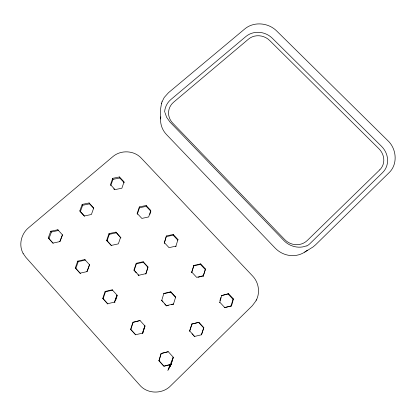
<?xml version="1.0" encoding="UTF-8"?>
<svg xmlns="http://www.w3.org/2000/svg" width="416" height="416" viewBox="0 0 416 416"><rect width="100%" height="100%" fill="white"/><g stroke="black" fill="none" stroke-linecap="round" stroke-linejoin="round"><path stroke-width="0.62" d="M160.586 118.945L160.701 108.222L161.538 103.319M166.41 235.966L164.263 243.194L166.41 235.966L173.228 234.463L177.954 239.522L177.83 240.178L173.129 235.144L173.228 234.463M162.984 302.032L161.694 300.326L166.483 305.854L168.381 305.406M163.862 293.42L163.821 293.732L170.747 292.115L175.552 297.336L175.666 297.045L170.83 291.788L163.862 293.42L161.673 300.602M170.747 292.115L170.83 291.788M233.475 298.953L231.525 305.822L224.24 307.694L231.052 306.056L232.986 299.229L233.475 298.953L228.597 293.732L221.354 295.656L228.597 293.732M219.924 300.617L220.818 297.513M219.388 302.474L219.788 302.219L221.77 295.355M203.824 327.647L201.474 334.755L203.824 327.647L198.916 322.312L191.932 324.002L189.628 331.126L191.932 324.002M205.504 269.012L203.2 276.172L205.504 269.012L200.704 263.874L193.882 265.434L191.62 272.61L193.882 265.434M168.402 369.117L171.085 364.473L173.269 357.219L171.085 364.473L167.804 370.583L173.269 357.219L168.262 351.697L161.762 353.304M158.969 360.776L161.169 353.449L158.969 360.776L163.92 366.267L171.085 364.473L169.068 367.494M171.538 304.658L173.436 304.21L175.666 297.045M177.954 239.522L175.765 246.74L175.88 246.126L169.042 247.655L164.304 242.559M144.924 325.92L142.771 333.086L144.924 325.92L142.402 333.096M145.824 274.123L147.935 266.906L143.177 261.732L136.214 263.302L133.983 270.067L136.297 272.886M146.021 273.515L147.805 268.003M130.64 329.347L135.668 334.802L130.64 329.347L132.928 322.249L140.057 320.549L145.012 326.024M130.827 329.43L133.099 322.379L140.057 320.549M161.985 101.951L164.206 97.495L168.522 92.669L244.712 28.99C253.822 21.242 268.481 22.662 276.723 31.018L387.774 140.577C396.625 148.715 398.081 164.237 389.007 172.77L315.614 244.78L313.014 246.974L304.668 252.153M161.486 103.475L162.037 101.795M134.144 270.535L136.354 263.812L136.214 263.302M149.859 214.349L150.862 211.307L146.234 206.352L146.156 205.488L139.355 206.934L137.181 213.398L137.316 214.214L139.474 207.792L139.355 206.934M117.286 295.412L112.221 289.817L105.108 291.455L102.752 298.407L107.552 303.732L114.696 302.068L117.01 295.105L114.426 302.13M115.752 300.024L117.094 295.989M107.552 303.732L107.89 303.987L103.121 298.698L105.456 291.788L112.523 290.16L112.221 289.817M120.624 237.219L118.368 243.864L111.394 245.398L106.694 240.271L108.982 233.636L115.934 232.123L120.869 237.895L115.934 232.123M111.27 245.56L107.026 240.926L109.299 234.333L108.982 233.636M110.765 185.661L112.98 179.364L112.694 178.334L119.486 176.94L124.077 181.854L121.883 188.193L115.066 189.613L110.464 184.668L112.694 178.334M86.882 271.648L89.528 264.763L87.152 271.586L80.023 273.187L75.296 267.946L77.709 261.134L84.812 259.558L89.554 264.8M80.532 273.64L75.842 268.429L78.234 261.664L85.29 260.094L84.812 259.558M84.5 216.32L80.319 211.754L82.649 205.296L82.16 204.417L89.102 202.961L93.72 207.984L91.406 214.49L84.443 215.972L79.815 210.917L82.16 204.417M53.175 243.287L48.974 238.623L51.428 231.993L58.474 230.48L57.824 229.757L50.731 231.275L48.256 237.947L52.91 243.11L60.029 241.566L62.468 234.884L59.758 241.623M256.714 299.374C260.208 291.715 258.482 282.116 252.658 276.063L141.289 158.153C134.066 150.285 120.739 149.734 112.731 156.723L28.626 227.713C21.232 233.704 18.413 244.972 23.13 253.438M173.436 304.21L173.534 303.961L166.54 305.614M23.078 253.344L25.776 257.234L139.724 385.091C147.389 394.222 162.557 394.316 170.695 385.772L252.314 305.734L256.058 300.721M256.027 300.778L256.74 299.322M193.653 265.928L200.429 264.373L200.704 263.874M169.265 367.006L171.085 364.473L169.421 366.626M231.052 306.056L231.525 305.822M191.714 324.121L198.916 322.312M306.498 245.809C299.073 248.924 289.598 246.615 283.915 240.562L169.952 121.987L166.587 117.234L165.032 112.658M198.125 277.269L203.31 275.813M158.964 360.646L163.883 366.101L170.997 364.322M161.19 353.527L168.262 351.697M192.067 333.793L194.511 336.461L201.76 334.708M135.517 334.755L142.771 333.086M203.492 275.751L196.643 277.337L191.833 272.163M133.983 270.067L138.757 275.278L145.74 273.681M136.354 263.812L143.27 262.252L148.002 267.389L147.935 266.906M166.358 236.642L173.129 235.144M109.299 234.333L116.21 232.83M139.474 207.792L146.234 206.352M82.649 205.296L89.544 203.85L93.72 208.385M112.98 179.364L119.73 177.975L124.296 182.858M194.511 336.461L189.836 331.053M102.752 298.407L103.121 298.698M75.296 267.946L75.842 268.429M114.696 302.068L114.982 302.333M48.256 237.947L48.974 238.623M105.108 291.455L105.456 291.788M77.709 261.134L78.234 261.664M50.731 231.275L51.428 231.993M146.156 205.488L150.816 210.475L148.678 216.944L141.851 218.416L137.181 213.398M200.429 264.373L205.202 269.48M228.145 294.044L232.986 299.229M219.788 302.219L224.671 307.471M113.672 188.786L114.504 189.68M198.645 322.442L203.523 327.74M138.018 274.768L138.882 275.709L138.757 275.278M164.736 303.94L166.483 305.854M57.824 229.757L62.67 235.113M79.815 210.917L80.319 211.754M106.694 240.271L107.026 240.926M89.102 202.961L89.544 203.85M119.486 176.94L119.73 177.975M143.177 261.732L143.27 262.252M164.611 112.122A19.692 18.45 10.1 0 1 170.971 99.445L245.929 36.473A18.923 17.144 19.3 0 1 272.293 38.215L381.498 146.286A19.682 17.987 38.8 0 1 382.59 172.614L310.19 243.396A20.431 19.464 44.7 0 1 306.722 246.069M307.346 250.13A23.743 22.667 45.2 0 1 306.488 250.853M306.046 251.196A23.743 22.667 45.2 0 1 275.132 248.066L166.603 134.664A22.906 21.528 10 0 1 160.805 116.834M379.787 169.822L307.33 240.438A16.344 15.569 44.7 0 1 284.653 239.517L172.713 123.1A15.751 14.763 10.1 0 1 173.628 102.19L248.544 39.078A15.137 13.718 19.3 0 1 269.651 40.466L378.934 148.756A15.746 14.388 38.8 0 1 379.787 169.822"/></g></svg>
